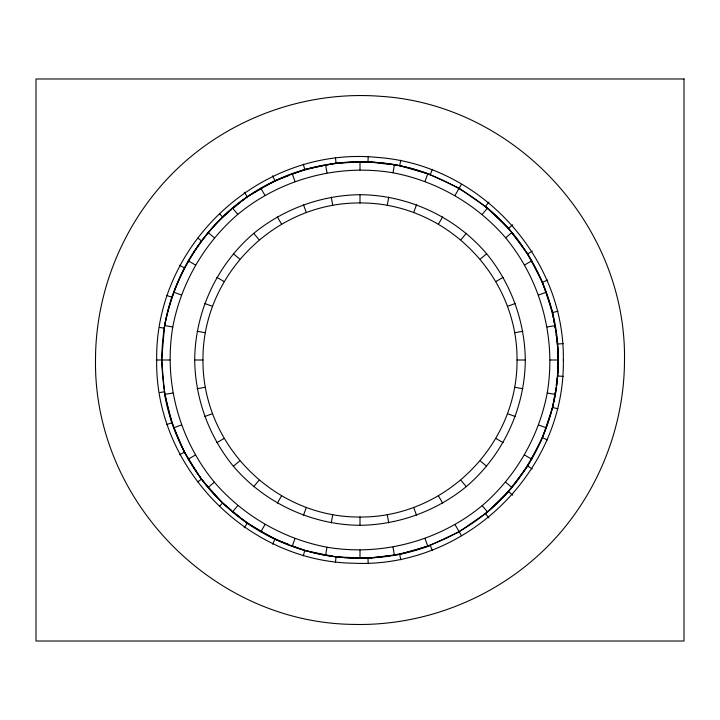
<?xml version="1.0" encoding="UTF-8"?>
<svg xmlns="http://www.w3.org/2000/svg" width="720" height="720" viewBox="0 0 720 720"><rect width="100%" height="100%" fill="white"/><g stroke="black" fill="none" stroke-linecap="round" stroke-linejoin="round"><path stroke-width="1.08" d="M353.691 162.369L367.983 161.793L368.208 156.285M556.137 385.74C566.478 319.914 538.326 250.605 487.512 208.044L459.18 188.208L427.842 173.592C373.491 153.774 310.842 159.12 260.82 188.208C210.609 216.99 174.663 268.569 164.646 325.557L161.631 360L164.646 394.443C174.663 451.431 210.609 503.01 260.82 531.792C310.842 560.88 373.491 566.226 427.842 546.408L459.18 531.792L487.512 511.956C538.452 469.368 566.28 400.167 556.137 334.26M164.646 325.557C155.007 382.68 171.135 442.854 208.044 487.512C238.257 522.612 280.044 546.732 325.557 555.354C382.68 564.993 442.854 548.865 487.512 511.956C522.612 481.743 546.732 439.956 555.354 394.443C564.993 337.32 548.865 277.146 511.956 232.488C481.743 197.388 439.956 173.268 394.443 164.646C337.32 155.007 277.146 171.135 232.488 208.044C197.388 238.257 173.268 280.044 164.646 325.557L172.782 326.988C163.548 381.735 179.001 439.398 214.371 482.193C243.333 515.835 283.383 538.956 326.988 547.218C381.735 556.452 439.398 540.999 482.193 505.629C515.835 476.667 538.956 436.617 547.218 393.012C556.452 338.265 540.999 280.602 505.629 237.807C476.667 204.165 436.617 181.044 393.012 172.782C338.265 163.548 280.602 179.001 237.807 214.371C204.165 243.333 181.044 283.383 172.782 326.988M194.697 360C195.048 311.724 216.99 264.672 253.746 233.37C283.626 208.935 321.408 195.183 360 194.697C408.276 195.048 455.328 216.99 486.63 253.746C511.065 283.626 524.817 321.408 525.303 360C524.952 408.276 503.01 455.328 466.254 486.63C436.374 511.065 398.592 524.817 360 525.303C311.724 524.952 264.672 503.01 233.37 466.254C208.935 436.374 195.183 398.592 194.697 360L202.959 360C202.356 445.05 274.95 517.644 360 517.041C445.05 517.644 517.644 445.05 517.041 360C517.644 274.95 445.05 202.356 360 202.959C274.95 202.356 202.356 274.95 202.959 360M335.421 562.392L336.087 556.92L325.305 554.715M531.747 458.226L542.493 437.751L552.6 407.475L554.373 396.603M554.724 394.434L555.075 392.256M555.426 390.087L555.786 387.918M325.557 555.354L326.988 547.218M331.299 522.792L332.73 514.656M387.27 205.344L388.701 197.208M393.012 172.782L394.443 164.646M432.297 169.371L430.344 174.519L399.681 165.645L400.779 160.245M231.111 209.979C195.264 239.427 172.431 282.825 164.205 328.176L159.849 327.474M303.282 555.831L304.812 550.539L291.429 545.463M292.158 546.408L294.984 538.641M303.462 515.34L306.288 507.573M413.712 212.427L416.538 204.66M425.016 181.359L427.842 173.592M272.601 544.194L274.959 539.217L288.342 544.293M511.785 487.143L527.661 466.02L530.73 460.17M260.82 531.792L264.951 524.637M277.344 503.163L281.484 495.999M438.516 224.001L442.656 216.837M455.049 195.363L461.385 184.392M244.188 527.787L247.311 523.251L262.566 532.062M488.943 517.923L485.46 513.657L508.482 491.544L510.462 488.898M488.943 202.077L485.46 206.343L508.482 228.456L510.462 231.102M232.488 511.956L237.807 505.629M253.746 486.63L259.056 480.303M460.944 239.697L466.254 233.37M482.193 214.371L487.512 208.044M219.528 506.241L222.588 503.064L231.111 510.021M508.482 228.456L512.604 224.802M208.044 487.512L214.371 482.193M233.37 466.254L239.697 460.944M480.303 259.056L486.63 253.746M505.629 237.807L511.956 232.488M233.667 207.882L240.489 202.32M242.199 200.925L247.311 196.749L262.566 187.938M197.892 481.815L201.42 479.169L184.356 452.187L171.837 422.82L164.205 391.824L159.849 392.526M530.73 259.83L527.661 253.98L532.314 251.037M264.474 186.84L274.959 180.783L288.342 175.707M188.208 459.18L195.363 455.049M216.837 442.656L224.001 438.516M495.999 281.484L503.163 277.344M524.637 264.951L531.792 260.82M179.478 454.743L184.356 452.187M531.747 261.774L542.493 282.249L547.56 280.089M291.429 174.537L304.812 169.461L323.145 165.717M173.592 427.842L181.359 425.016M204.66 416.538L212.427 413.712M507.573 306.288L515.34 303.462M538.641 294.984L546.408 292.158M166.617 424.557L171.837 422.82M393.12 555.156L399.681 554.355L430.344 545.481L432.297 550.629M542.493 282.249L552.6 312.525L557.955 311.211M325.305 165.285L336.087 163.08L351.486 162.459M164.646 394.443L172.782 393.012M197.208 388.701L205.344 387.27M514.656 332.73L522.792 331.299M547.218 326.988L555.354 325.557M353.691 557.631L367.983 558.207L390.933 555.417M557.721 344.034L563.22 343.593M156.123 360L169.902 360M517.041 360L525.303 360M550.098 360L558.369 360M336.087 556.92L351.486 557.541M557.721 375.966L563.22 376.407M367.983 161.793L390.933 164.583M393.12 164.844L399.681 165.645M197.208 331.299L205.344 332.73M514.656 387.27L522.792 388.701M547.218 393.012L555.354 394.443M304.812 550.539L323.145 554.283M552.6 407.475L557.955 408.789M166.617 295.443L171.837 297.18M173.592 292.158L181.359 294.984M204.66 303.462L212.427 306.288M507.573 413.712L515.34 416.538M538.641 425.016L546.408 427.842M542.493 437.751L547.56 439.911M179.478 265.257L184.356 267.813M188.208 260.82L195.363 264.951M216.837 277.344L224.001 281.484M495.999 438.516L503.163 442.656M524.637 455.049L531.792 459.18M264.474 533.16L274.959 539.217M527.661 466.02L532.314 468.963M197.892 238.185L201.42 240.831M233.667 512.118L240.489 517.68M242.199 519.075L247.311 523.251M208.044 232.488L214.371 237.807M233.37 253.746L239.697 259.056M480.303 460.944L486.63 466.254M505.629 482.193L511.956 487.512M508.482 491.544L512.604 495.198M219.528 213.759L222.588 216.936M201.42 479.169L222.588 503.064M232.488 208.044L237.807 214.371M253.746 233.37L259.056 239.697M460.944 480.303L466.254 486.63M482.193 505.629L487.512 511.956M511.785 232.857L527.661 253.98M244.188 192.213L247.311 196.749M260.82 188.208L264.951 195.363M277.344 216.837L281.484 224.001M438.516 495.999L442.656 503.163M455.049 524.637L461.385 535.608M272.601 175.806L274.959 180.783M292.158 173.592L294.984 181.359M303.462 204.66L306.288 212.427M413.712 507.573L416.538 515.34M425.016 538.641L427.842 546.408M303.282 164.169L304.812 169.461M399.681 554.355L400.779 559.755M325.557 164.646L326.988 172.782M331.299 197.208L332.73 205.344M387.27 514.656L388.701 522.792M393.012 547.218L394.443 555.354M552.6 312.525L554.373 323.397M554.724 325.566L555.075 327.744M555.426 329.913L555.786 332.082M335.421 157.608L336.087 163.08M367.983 558.207L368.208 563.715M360 161.631L360 169.902M360 194.697L360 202.959M360 517.041L360 525.303M360 550.098L360 558.369M624.492 360C624.438 428.229 596.979 495.684 549.414 544.599C498.6 596.745 425.979 626.283 353.187 624.402C212.859 622.701 93.6 500.328 95.508 360C95.508 287.19 126.9 215.352 180.342 165.897C233.775 116.433 307.818 90.675 380.412 96.3C515.016 104.715 626.49 225.162 624.492 360M563.328 360C565.155 471.789 465.669 568.377 353.979 563.238C247.068 561.951 154.791 466.902 156.672 360C154.971 243.18 261.846 145.413 378.054 157.473C480.285 164.961 564.948 257.526 563.328 360M684 78.984L36 78.984L36 641.016L684 641.016L684 78.984"/></g></svg>
